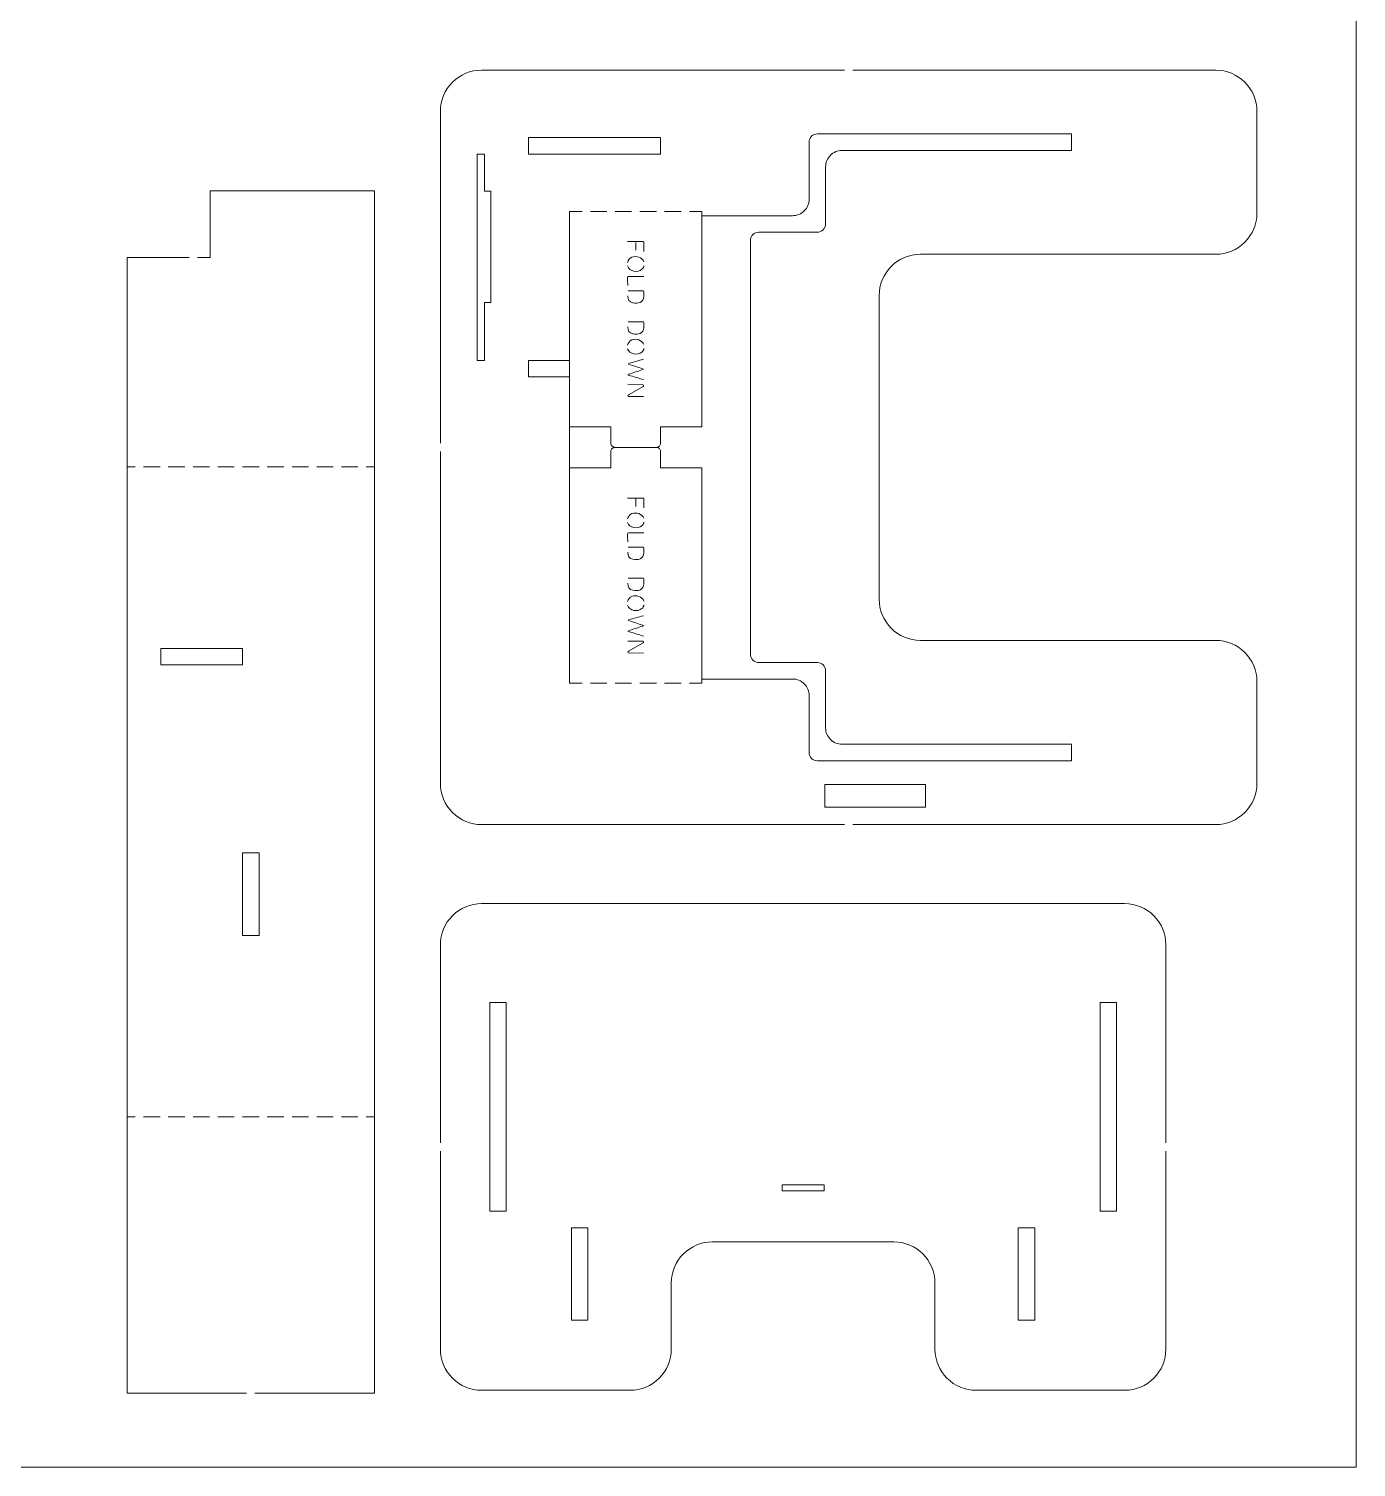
# Model space of a CAD drawing. Header units: centimetres. Extents: x -22.9 to 22.9, y -22.9 to 22.9.
# Drawn here: x 6.77 to 22.86, y -22.86 to -5.42 of the extents above; entities that cross this region are included whole.
import ezdxf

# ---------------------------------------------------------------- set-up
doc = ezdxf.new("R2010")
doc.units = ezdxf.units.CM
doc.header["$MEASUREMENT"] = 0
doc.layers.add('cut', color=7, linetype='Continuous')

msp = doc.modelspace()

# ---------------------------------------------------------------- linework, layer by layer
at = {"layer": 'cut', "color": 1, "lineweight": 0}
for points, knots in [([(-22.86, -22.86), (-22.86, -22.86), (22.86, -22.86), (22.86, -22.86), (22.86, -22.86), (22.86, -22.86), (22.86, 22.86), (22.86, 22.86), (22.86, 22.86), (22.86, 22.86), (-22.86, 22.86), (-22.86, 22.86), (-22.86, 22.86), (-22.86, 22.86), (-22.86, -22.86), (-22.86, -22.86)], [0, 0, 0, 0, 0.2, 0.2, 0.2, 0.2, 0.4, 0.4, 0.4, 0.4, 0.6, 0.6, 0.6, 0.6, 1, 1, 1, 1]), ([(12.25582, -5.92219), (12.12321, -5.92219), (11.99603, -5.97486), (11.90226, -6.06863), (11.90226, -6.06863), (11.80849, -6.16239), (11.75582, -6.28957), (11.75582, -6.42218)], [0, 0, 0, 0, 0.33333333, 0.33333333, 0.33333333, 0.33333333, 1, 1, 1, 1]), ([(21.65597, -6.42218), (21.65597, -6.28957), (21.60305, -6.16239), (21.50921, -6.06863), (21.50921, -6.06863), (21.41573, -5.97486), (21.28837, -5.92219), (21.15573, -5.92219)], [0, 0, 0, 0, 0.33333333, 0.33333333, 0.33333333, 0.33333333, 1, 1, 1, 1]), ([(16.32655, -6.6952), (16.3001, -6.6952), (16.2747, -6.70571), (16.256, -6.72448), (16.256, -6.72448), (16.23695, -6.74321), (16.22672, -6.76868), (16.22672, -6.79517)], [0, 0, 0, 0, 0.33333333, 0.33333333, 0.33333333, 0.33333333, 1, 1, 1, 1]), ([(16.62641, -6.89518), (16.5735, -6.89518), (16.5227, -6.91628), (16.48495, -6.95375), (16.48495, -6.95375), (16.44756, -6.99128), (16.42639, -7.04215), (16.42639, -7.09517)], [0, 0, 0, 0, 0.33333333, 0.33333333, 0.33333333, 0.33333333, 1, 1, 1, 1]), ([(12.29081, -8.74078), (12.29081, -8.74078), (12.36712, -8.74078), (12.36712, -8.74078), (12.36712, -8.74078), (12.36712, -8.74078), (12.36712, -7.38833), (12.36712, -7.38833), (12.36712, -7.38833), (12.36712, -7.38833), (12.29081, -7.38833), (12.29081, -7.38833)], [0, 0, 0, 0, 0.25, 0.25, 0.25, 0.25, 0.5, 0.5, 0.5, 0.5, 1, 1, 1, 1]), ([(16.02669, -7.6865), (16.07961, -7.6865), (16.13041, -7.66544), (16.1678, -7.62794), (16.1678, -7.62794), (16.20555, -7.59044), (16.22672, -7.53957), (16.22672, -7.48651)], [0, 0, 0, 0, 0.33333333, 0.33333333, 0.33333333, 0.33333333, 1, 1, 1, 1]), ([(21.15573, -8.15502), (21.28837, -8.15502), (21.41573, -8.10232), (21.50921, -8.00855), (21.50921, -8.00855), (21.60305, -7.91482), (21.65597, -7.78764), (21.65597, -7.655)], [0, 0, 0, 0, 0.33333333, 0.33333333, 0.33333333, 0.33333333, 1, 1, 1, 1]), ([(16.32655, -7.88653), (16.35301, -7.88653), (16.37841, -7.87598), (16.39711, -7.85725), (16.39711, -7.85725), (16.41616, -7.83848), (16.42639, -7.81304), (16.42639, -7.78651)], [0, 0, 0, 0, 0.33333333, 0.33333333, 0.33333333, 0.33333333, 1, 1, 1, 1]), ([(14.02644, -8.00118), (14.08924, -8.00111), (14.15203, -8.00104), (14.21483, -8.00097), (14.21483, -8.00097), (14.22259, -8.00097), (14.22223, -8.00612), (14.22223, -8.0124), (14.22223, -8.0124), (14.22223, -8.04856), (14.22223, -8.08475), (14.22223, -8.12095)], [0, 0, 0, 0, 0.25, 0.25, 0.25, 0.25, 0.5, 0.5, 0.5, 0.5, 1, 1, 1, 1]), ([(15.61606, -7.88653), (15.58925, -7.88653), (15.56385, -7.89707), (15.54515, -7.91581), (15.54515, -7.91581), (15.52645, -7.93457), (15.51587, -7.95997), (15.51587, -7.9865)], [0, 0, 0, 0, 0.33333333, 0.33333333, 0.33333333, 0.33333333, 1, 1, 1, 1]), ([(14.02433, -8.25324), (14.03103, -8.22586), (14.05114, -8.20145), (14.07724, -8.19048), (14.07724, -8.19048), (14.12769, -8.16942), (14.20495, -8.1915), (14.22259, -8.24682)], [0, 0, 0, 0, 0.33333333, 0.33333333, 0.33333333, 0.33333333, 1, 1, 1, 1]), ([(17.57574, -8.15502), (17.4431, -8.15502), (17.3161, -8.20769), (17.22226, -8.30146), (17.22226, -8.30146), (17.12842, -8.39523), (17.07585, -8.52241), (17.07585, -8.65502)], [0, 0, 0, 0, 0.33333333, 0.33333333, 0.33333333, 0.33333333, 1, 1, 1, 1]), ([(14.22435, -8.29264), (14.22047, -8.30986), (14.21341, -8.32531), (14.19966, -8.33695), (14.19966, -8.33695), (14.14674, -8.38257), (14.0469, -8.36694), (14.02433, -8.29603)], [0, 0, 0, 0, 0.33333333, 0.33333333, 0.33333333, 0.33333333, 1, 1, 1, 1]), ([(14.22259, -8.42448), (14.16191, -8.42448), (14.10158, -8.42448), (14.04091, -8.42448), (14.04091, -8.42448), (14.03209, -8.42448), (14.02574, -8.42367), (14.02609, -8.434), (14.02609, -8.434), (14.02644, -8.46737), (14.0268, -8.50071), (14.0268, -8.53408)], [0, 0, 0, 0, 0.25, 0.25, 0.25, 0.25, 0.5, 0.5, 0.5, 0.5, 1, 1, 1, 1]), ([(14.0275, -8.65685), (14.0275, -8.70366), (14.04373, -8.73333), (14.09065, -8.74406), (14.09065, -8.74406), (14.15415, -8.75863), (14.22012, -8.73739), (14.22082, -8.66525), (14.22082, -8.66525), (14.22082, -8.64577), (14.22118, -8.62634), (14.22118, -8.6069), (14.22118, -8.6069), (14.22153, -8.59388), (14.21447, -8.59589), (14.20389, -8.59589), (14.20389, -8.59589), (14.14639, -8.59589), (14.08924, -8.59589), (14.03173, -8.59589)], [0, 0, 0, 0, 0.16666667, 0.16666667, 0.16666667, 0.16666667, 0.33333333, 0.33333333, 0.33333333, 0.33333333, 0.5, 0.5, 0.5, 0.5, 0.66666667, 0.66666667, 0.66666667, 0.66666667, 1, 1, 1, 1]), ([(14.0275, -9.03267), (14.0275, -9.07948), (14.04373, -9.10915), (14.09065, -9.11987), (14.09065, -9.11987), (14.15415, -9.13444), (14.22012, -9.1132), (14.22082, -9.04106), (14.22082, -9.04106), (14.22082, -9.02159), (14.22118, -9.00215), (14.22118, -8.98271), (14.22118, -8.98271), (14.22153, -8.96969), (14.21447, -8.97171), (14.20389, -8.97171), (14.20389, -8.97171), (14.14639, -8.97171), (14.08924, -8.97171), (14.03173, -8.97171)], [0, 0, 0, 0, 0.16666667, 0.16666667, 0.16666667, 0.16666667, 0.33333333, 0.33333333, 0.33333333, 0.33333333, 0.5, 0.5, 0.5, 0.5, 0.66666667, 0.66666667, 0.66666667, 0.66666667, 1, 1, 1, 1]), ([(14.02433, -9.25626), (14.03103, -9.22888), (14.05114, -9.20447), (14.07724, -9.19353), (14.07724, -9.19353), (14.12769, -9.17244), (14.20495, -9.19456), (14.22259, -9.24984)], [0, 0, 0, 0, 0.33333333, 0.33333333, 0.33333333, 0.33333333, 1, 1, 1, 1]), ([(14.22435, -9.29566), (14.22047, -9.31288), (14.21341, -9.32833), (14.19966, -9.33997), (14.19966, -9.33997), (14.14674, -9.38558), (14.0469, -9.36999), (14.02433, -9.29905)], [0, 0, 0, 0, 0.33333333, 0.33333333, 0.33333333, 0.33333333, 1, 1, 1, 1]), ([(14.2173, -9.42725), (14.15768, -9.44407), (14.09841, -9.4609), (14.03914, -9.47773), (14.03914, -9.47773), (14.02644, -9.48129), (14.02962, -9.4839), (14.0395, -9.48722), (14.0395, -9.48722), (14.09594, -9.50556), (14.15203, -9.52394), (14.20812, -9.54229), (14.20812, -9.54229), (14.22082, -9.54649), (14.21906, -9.54952), (14.20742, -9.55333), (14.20742, -9.55333), (14.15133, -9.57213), (14.09523, -9.5909), (14.03914, -9.60967), (14.03914, -9.60967), (14.02856, -9.61316), (14.02538, -9.61581), (14.03844, -9.61979), (14.03844, -9.61979), (14.09876, -9.63779), (14.15873, -9.65578), (14.21871, -9.67373)], [0, 0, 0, 0, 0.125, 0.125, 0.125, 0.125, 0.25, 0.25, 0.25, 0.25, 0.375, 0.375, 0.375, 0.375, 0.5, 0.5, 0.5, 0.5, 0.625, 0.625, 0.625, 0.625, 0.75, 0.75, 0.75, 0.75, 1, 1, 1, 1]), ([(14.02821, -9.73663), (14.02821, -9.73663), (14.2046, -9.73519), (14.2046, -9.73519), (14.2046, -9.73519), (14.22576, -9.73501), (14.22506, -9.75149), (14.20565, -9.76239), (14.20565, -9.76239), (14.20565, -9.76239), (14.04302, -9.85351), (14.04302, -9.85351), (14.04302, -9.85351), (14.02362, -9.86441), (14.02291, -9.88092), (14.04408, -9.88074), (14.04408, -9.88074), (14.04408, -9.88074), (14.22047, -9.8793), (14.22047, -9.8793)], [0, 0, 0, 0, 0.16666667, 0.16666667, 0.16666667, 0.16666667, 0.33333333, 0.33333333, 0.33333333, 0.33333333, 0.5, 0.5, 0.5, 0.5, 0.66666667, 0.66666667, 0.66666667, 0.66666667, 1, 1, 1, 1]), ([(13.87298, -10.49521), (13.85958, -10.49521), (13.84688, -10.48992), (13.83735, -10.48054), (13.83735, -10.48054), (13.82818, -10.47119), (13.82289, -10.45845), (13.82289, -10.44519)], [0, 0, 0, 0, 0.33333333, 0.33333333, 0.33333333, 0.33333333, 1, 1, 1, 1]), ([(14.42579, -10.44519), (14.42579, -10.45845), (14.4205, -10.47119), (14.41132, -10.48057), (14.41132, -10.48057), (14.4018, -10.48996), (14.3891, -10.49521), (14.37569, -10.49521)], [0, 0, 0, 0, 0.33333333, 0.33333333, 0.33333333, 0.33333333, 1, 1, 1, 1]), ([(13.82289, -10.54516), (13.82289, -10.5319), (13.82818, -10.5192), (13.83735, -10.50982), (13.83735, -10.50982), (13.84688, -10.50043), (13.85958, -10.49518), (13.87298, -10.49518)], [0, 0, 0, 0, 0.33333333, 0.33333333, 0.33333333, 0.33333333, 1, 1, 1, 1]), ([(14.37569, -10.49518), (14.3891, -10.49518), (14.4018, -10.50043), (14.41132, -10.50982), (14.41132, -10.50982), (14.4205, -10.5192), (14.42579, -10.5319), (14.42579, -10.54516)], [0, 0, 0, 0, 0.33333333, 0.33333333, 0.33333333, 0.33333333, 1, 1, 1, 1]), ([(14.02644, -11.10982), (14.08924, -11.10975), (14.15203, -11.10968), (14.21483, -11.10961), (14.21483, -11.10961), (14.22259, -11.10961), (14.22223, -11.1148), (14.22223, -11.12104), (14.22223, -11.12104), (14.22223, -11.15723), (14.22223, -11.19339), (14.22223, -11.22959)], [0, 0, 0, 0, 0.25, 0.25, 0.25, 0.25, 0.5, 0.5, 0.5, 0.5, 1, 1, 1, 1]), ([(14.02433, -11.36192), (14.03103, -11.33454), (14.05114, -11.31013), (14.07724, -11.29916), (14.07724, -11.29916), (14.12769, -11.27806), (14.20495, -11.30018), (14.22259, -11.3555)], [0, 0, 0, 0, 0.33333333, 0.33333333, 0.33333333, 0.33333333, 1, 1, 1, 1]), ([(14.22435, -11.40129), (14.22047, -11.4185), (14.21341, -11.43395), (14.19966, -11.44563), (14.19966, -11.44563), (14.14674, -11.49124), (14.0469, -11.47562), (14.02433, -11.40467)], [0, 0, 0, 0, 0.33333333, 0.33333333, 0.33333333, 0.33333333, 1, 1, 1, 1]), ([(14.22259, -11.53312), (14.16191, -11.53312), (14.10158, -11.53312), (14.04091, -11.53312), (14.04091, -11.53312), (14.03209, -11.53312), (14.02574, -11.53231), (14.02609, -11.54264), (14.02609, -11.54264), (14.02644, -11.57602), (14.0268, -11.60939), (14.0268, -11.64273)], [0, 0, 0, 0, 0.25, 0.25, 0.25, 0.25, 0.5, 0.5, 0.5, 0.5, 1, 1, 1, 1]), ([(14.0275, -11.76549), (14.0275, -11.81231), (14.04373, -11.84198), (14.09065, -11.8527), (14.09065, -11.8527), (14.15415, -11.86727), (14.22012, -11.84607), (14.22082, -11.77389), (14.22082, -11.77389), (14.22082, -11.75445), (14.22118, -11.73501), (14.22118, -11.71558), (14.22118, -11.71558), (14.22153, -11.70252), (14.21447, -11.70453), (14.20389, -11.70453), (14.20389, -11.70453), (14.14639, -11.70453), (14.08924, -11.70453), (14.03173, -11.70453)], [0, 0, 0, 0, 0.16666667, 0.16666667, 0.16666667, 0.16666667, 0.33333333, 0.33333333, 0.33333333, 0.33333333, 0.5, 0.5, 0.5, 0.5, 0.66666667, 0.66666667, 0.66666667, 0.66666667, 1, 1, 1, 1]), ([(14.0275, -12.14131), (14.0275, -12.18816), (14.04373, -12.21779), (14.09065, -12.22855), (14.09065, -12.22855), (14.15415, -12.24308), (14.22012, -12.22188), (14.22082, -12.1497), (14.22082, -12.1497), (14.22082, -12.13027), (14.22118, -12.11083), (14.22118, -12.09139), (14.22118, -12.09139), (14.22153, -12.07837), (14.21447, -12.08038), (14.20389, -12.08038), (14.20389, -12.08038), (14.14639, -12.08038), (14.08924, -12.08038), (14.03173, -12.08038)], [0, 0, 0, 0, 0.16666667, 0.16666667, 0.16666667, 0.16666667, 0.33333333, 0.33333333, 0.33333333, 0.33333333, 0.5, 0.5, 0.5, 0.5, 0.66666667, 0.66666667, 0.66666667, 0.66666667, 1, 1, 1, 1]), ([(14.02433, -12.36493), (14.03103, -12.33756), (14.05114, -12.31315), (14.07724, -12.30217), (14.07724, -12.30217), (14.12769, -12.28108), (14.20495, -12.3032), (14.22259, -12.35851)], [0, 0, 0, 0, 0.33333333, 0.33333333, 0.33333333, 0.33333333, 1, 1, 1, 1]), ([(17.07585, -12.33502), (17.07585, -12.46763), (17.12842, -12.5948), (17.22226, -12.68857), (17.22226, -12.68857), (17.3161, -12.78234), (17.4431, -12.83501), (17.57574, -12.83501)], [0, 0, 0, 0, 0.33333333, 0.33333333, 0.33333333, 0.33333333, 1, 1, 1, 1]), ([(14.22435, -12.4043), (14.22047, -12.42152), (14.21341, -12.43697), (14.19966, -12.44865), (14.19966, -12.44865), (14.14674, -12.49426), (14.0469, -12.47863), (14.02433, -12.40769)], [0, 0, 0, 0, 0.33333333, 0.33333333, 0.33333333, 0.33333333, 1, 1, 1, 1]), ([(14.2173, -12.53589), (14.15768, -12.55272), (14.09841, -12.56955), (14.03914, -12.58637), (14.03914, -12.58637), (14.02644, -12.58994), (14.02962, -12.59255), (14.0395, -12.59586), (14.0395, -12.59586), (14.09594, -12.61424), (14.15203, -12.63259), (14.20812, -12.65097), (14.20812, -12.65097), (14.22082, -12.65513), (14.21906, -12.6582), (14.20742, -12.66201), (14.20742, -12.66201), (14.15133, -12.68078), (14.09523, -12.69954), (14.03914, -12.71831), (14.03914, -12.71831), (14.02856, -12.7218), (14.02538, -12.72449), (14.03844, -12.72847), (14.03844, -12.72847), (14.09876, -12.74643), (14.15873, -12.76442), (14.21871, -12.78241)], [0, 0, 0, 0, 0.125, 0.125, 0.125, 0.125, 0.25, 0.25, 0.25, 0.25, 0.375, 0.375, 0.375, 0.375, 0.5, 0.5, 0.5, 0.5, 0.625, 0.625, 0.625, 0.625, 0.75, 0.75, 0.75, 0.75, 1, 1, 1, 1]), ([(14.02821, -12.84531), (14.02821, -12.84531), (14.2046, -12.84383), (14.2046, -12.84383), (14.2046, -12.84383), (14.22576, -12.84369), (14.22506, -12.86016), (14.20565, -12.87106), (14.20565, -12.87106), (14.20565, -12.87106), (14.04302, -12.96219), (14.04302, -12.96219), (14.04302, -12.96219), (14.02362, -12.97309), (14.02291, -12.98956), (14.04408, -12.98942), (14.04408, -12.98942), (14.04408, -12.98942), (14.22047, -12.98794), (14.22047, -12.98794)], [0, 0, 0, 0, 0.16666667, 0.16666667, 0.16666667, 0.16666667, 0.33333333, 0.33333333, 0.33333333, 0.33333333, 0.5, 0.5, 0.5, 0.5, 0.66666667, 0.66666667, 0.66666667, 0.66666667, 1, 1, 1, 1]), ([(21.65597, -13.335), (21.65597, -13.20239), (21.60305, -13.07522), (21.50921, -12.98148), (21.50921, -12.98148), (21.41573, -12.88768), (21.28837, -12.83501), (21.15573, -12.83501)], [0, 0, 0, 0, 0.33333333, 0.33333333, 0.33333333, 0.33333333, 1, 1, 1, 1]), ([(15.51587, -13.00385), (15.51587, -13.03038), (15.52645, -13.05581), (15.54515, -13.07458), (15.54515, -13.07458), (15.56385, -13.09331), (15.58925, -13.10386), (15.61606, -13.10386)], [0, 0, 0, 0, 0.33333333, 0.33333333, 0.33333333, 0.33333333, 1, 1, 1, 1]), ([(16.42639, -13.20387), (16.42639, -13.17731), (16.41616, -13.15191), (16.39711, -13.13314), (16.39711, -13.13314), (16.37841, -13.11438), (16.35301, -13.10386), (16.32655, -13.10386)], [0, 0, 0, 0, 0.33333333, 0.33333333, 0.33333333, 0.33333333, 1, 1, 1, 1]), ([(16.22672, -13.50388), (16.22672, -13.45078), (16.20555, -13.39995), (16.1678, -13.36241), (16.1678, -13.36241), (16.13041, -13.32491), (16.07961, -13.30385), (16.02669, -13.30385)], [0, 0, 0, 0, 0.33333333, 0.33333333, 0.33333333, 0.33333333, 1, 1, 1, 1]), ([(16.42639, -13.89518), (16.42639, -13.94824), (16.44756, -13.99911), (16.48495, -14.03661), (16.48495, -14.03661), (16.5227, -14.07414), (16.5735, -14.09517), (16.62641, -14.09517)], [0, 0, 0, 0, 0.33333333, 0.33333333, 0.33333333, 0.33333333, 1, 1, 1, 1]), ([(16.22672, -14.19518), (16.22672, -14.22171), (16.23695, -14.24714), (16.256, -14.26591), (16.256, -14.26591), (16.2747, -14.28464), (16.3001, -14.29519), (16.32655, -14.29519)], [0, 0, 0, 0, 0.33333333, 0.33333333, 0.33333333, 0.33333333, 1, 1, 1, 1]), ([(11.75582, -14.56817), (11.75582, -14.70078), (11.80849, -14.82796), (11.90226, -14.92176), (11.90226, -14.92176), (11.99603, -15.01549), (12.12321, -15.0682), (12.25582, -15.0682)], [0, 0, 0, 0, 0.33333333, 0.33333333, 0.33333333, 0.33333333, 1, 1, 1, 1]), ([(21.15573, -15.0682), (21.28837, -15.0682), (21.41573, -15.01549), (21.50921, -14.92176), (21.50921, -14.92176), (21.60305, -14.82796), (21.65597, -14.70078), (21.65597, -14.56817)], [0, 0, 0, 0, 0.33333333, 0.33333333, 0.33333333, 0.33333333, 1, 1, 1, 1]), ([(12.25582, -16.02712), (12.12321, -16.02712), (11.99603, -16.07979), (11.90226, -16.17356), (11.90226, -16.17356), (11.80849, -16.26733), (11.75582, -16.3945), (11.75582, -16.52711)], [0, 0, 0, 0, 0.33333333, 0.33333333, 0.33333333, 0.33333333, 1, 1, 1, 1]), ([(20.55177, -16.52711), (20.55177, -16.3945), (20.49921, -16.26733), (20.40537, -16.17356), (20.40537, -16.17356), (20.31153, -16.07979), (20.18453, -16.02712), (20.05189, -16.02712)], [0, 0, 0, 0, 0.33333333, 0.33333333, 0.33333333, 0.33333333, 1, 1, 1, 1]), ([(15.05585, -20.12712), (14.9232, -20.12712), (14.7962, -20.17979), (14.70236, -20.27355), (14.70236, -20.27355), (14.60853, -20.36732), (14.55596, -20.4945), (14.55596, -20.62711)], [0, 0, 0, 0, 0.33333333, 0.33333333, 0.33333333, 0.33333333, 1, 1, 1, 1]), ([(11.75582, -21.42712), (11.75582, -21.55973), (11.80849, -21.68689), (11.90226, -21.78067), (11.90226, -21.78067), (11.99603, -21.87443), (12.12321, -21.92711), (12.25582, -21.92711)], [0, 0, 0, 0, 0.33333333, 0.33333333, 0.33333333, 0.33333333, 1, 1, 1, 1]), ([(14.05572, -21.92711), (14.18837, -21.92711), (14.31572, -21.87443), (14.40921, -21.78067), (14.40921, -21.78067), (14.50305, -21.68689), (14.55596, -21.55973), (14.55596, -21.42712)], [0, 0, 0, 0, 0.33333333, 0.33333333, 0.33333333, 0.33333333, 1, 1, 1, 1]), ([(17.75178, -21.42712), (17.75178, -21.55973), (17.80434, -21.68689), (17.89818, -21.78067), (17.89818, -21.78067), (17.99202, -21.87443), (18.11937, -21.92711), (18.25166, -21.92711)], [0, 0, 0, 0, 0.33333333, 0.33333333, 0.33333333, 0.33333333, 1, 1, 1, 1]), ([(20.05189, -21.92711), (20.18453, -21.92711), (20.31153, -21.87443), (20.40537, -21.78067), (20.40537, -21.78067), (20.49921, -21.68689), (20.55177, -21.55973), (20.55177, -21.42712)], [0, 0, 0, 0, 0.33333333, 0.33333333, 0.33333333, 0.33333333, 1, 1, 1, 1])]:
    msp.add_open_spline(points, degree=3, knots=knots, dxfattribs=at)
for points in [[(16.6557, -5.92219), (16.6557, -5.92219), (12.25582, -5.92219), (12.25582, -5.92219)], [(21.15573, -5.92219), (21.15573, -5.92219), (16.75588, -5.92219), (16.75588, -5.92219)], [(11.75582, -6.42218), (11.75582, -6.42218), (11.75582, -10.44519), (11.75582, -10.44519)], [(21.65597, -7.65535), (21.65597, -7.65535), (21.65597, -6.42218), (21.65597, -6.42218)], [(14.42296, -6.74049), (14.42296, -6.74049), (12.82276, -6.74049), (12.82276, -6.74049)], [(12.82276, -6.94048), (12.82276, -6.94048), (12.82276, -6.74049), (12.82276, -6.74049)], [(14.42296, -6.74049), (14.42296, -6.74049), (14.42296, -6.94048), (14.42296, -6.94048)], [(16.22672, -7.48651), (16.22672, -7.48651), (16.22672, -6.79517), (16.22672, -6.79517)], [(16.32655, -6.6952), (16.32655, -6.6952), (19.40595, -6.6952), (19.40595, -6.6952)], [(19.40595, -6.6952), (19.40595, -6.6952), (19.40595, -6.89518), (19.40595, -6.89518)], [(12.20082, -9.44048), (12.20082, -9.44048), (12.20082, -6.94048), (12.20082, -6.94048)], [(12.20082, -6.94048), (12.20082, -6.94048), (12.29081, -6.94048), (12.29081, -6.94048)], [(12.29081, -6.94048), (12.29081, -6.94048), (12.29081, -7.38833), (12.29081, -7.38833)], [(12.82276, -6.94048), (12.82276, -6.94048), (14.42296, -6.94048), (14.42296, -6.94048)], [(19.40595, -6.89518), (19.40595, -6.89518), (16.62641, -6.89518), (16.62641, -6.89518)], [(16.42639, -7.09517), (16.42639, -7.09517), (16.42639, -7.78651), (16.42639, -7.78651)], [(8.96556, -7.38406), (8.96556, -7.38406), (8.96556, -8.19235), (8.96556, -8.19235)], [(10.95689, -7.38406), (10.95689, -7.38406), (8.96556, -7.38406), (8.96556, -7.38406)], [(10.95689, -10.7327), (10.95689, -10.7327), (10.95689, -7.38406), (10.95689, -7.38406)], [(13.32265, -7.63651), (13.32265, -7.63651), (13.32265, -10.18653), (13.32265, -10.18653)], [(13.32265, -7.63651), (13.32265, -7.63651), (13.47435, -7.63651), (13.47435, -7.63651)], [(13.57418, -7.63651), (13.57418, -7.63651), (13.77421, -7.63651), (13.77421, -7.63651)], [(13.8744, -7.63651), (13.8744, -7.63651), (14.07442, -7.63651), (14.07442, -7.63651)], [(14.17426, -7.63651), (14.17426, -7.63651), (14.37428, -7.63651), (14.37428, -7.63651)], [(14.47447, -7.63651), (14.47447, -7.63651), (14.67414, -7.63651), (14.67414, -7.63651)], [(14.77433, -7.63651), (14.77433, -7.63651), (14.92567, -7.63651), (14.92567, -7.63651)], [(14.92567, -7.63651), (14.92567, -7.63651), (14.92567, -10.2452), (14.92567, -10.2452)], [(14.92567, -7.6865), (14.92567, -7.6865), (16.02669, -7.6865), (16.02669, -7.6865)], [(14.12663, -8.10542), (14.12628, -8.07442), (14.12628, -8.04341), (14.12663, -8.0124)], [(15.51587, -7.9865), (15.51587, -7.9865), (15.51587, -13.00385), (15.51587, -13.00385)], [(16.32655, -7.88653), (16.32655, -7.88653), (15.61606, -7.88653), (15.61606, -7.88653)], [(7.9569, -8.19235), (7.9569, -8.19235), (7.9569, -10.7327), (7.9569, -10.7327)], [(7.9569, -8.19235), (7.9569, -8.19235), (8.71121, -8.19235), (8.71121, -8.19235)], [(8.81126, -8.19235), (8.81126, -8.19235), (8.96556, -8.19235), (8.96556, -8.19235)], [(21.15573, -8.15502), (21.15573, -8.15502), (17.57574, -8.15502), (17.57574, -8.15502)], [(17.07585, -8.65502), (17.07585, -8.65502), (17.07585, -12.33502), (17.07585, -12.33502)], [(12.29081, -8.74078), (12.29081, -8.74078), (12.29081, -9.44048), (12.29081, -9.44048)], [(12.29081, -9.44048), (12.29081, -9.44048), (12.20082, -9.44048), (12.20082, -9.44048)], [(13.32265, -9.44048), (13.32265, -9.44048), (12.82276, -9.44048), (12.82276, -9.44048)], [(12.82276, -9.6405), (12.82276, -9.6405), (12.82276, -9.44048), (12.82276, -9.44048)], [(13.32265, -9.6405), (13.32265, -9.6405), (12.82276, -9.6405), (12.82276, -9.6405)], [(13.32265, -10.80386), (13.32265, -10.80386), (13.32265, -10.18653), (13.32265, -10.18653)], [(13.32265, -10.2452), (13.32265, -10.2452), (13.82289, -10.2452), (13.82289, -10.2452)], [(13.82289, -10.2452), (13.82289, -10.2452), (13.82289, -10.44519), (13.82289, -10.44519)], [(14.42579, -10.2452), (14.42579, -10.2452), (14.92567, -10.2452), (14.92567, -10.2452)], [(14.42579, -10.2452), (14.42579, -10.2452), (14.42579, -10.44519), (14.42579, -10.44519)], [(11.75582, -10.54516), (11.75582, -10.54516), (11.75582, -14.56817), (11.75582, -14.56817)], [(13.82289, -10.74515), (13.82289, -10.74515), (13.82289, -10.54516), (13.82289, -10.54516)], [(14.37569, -10.49521), (14.37569, -10.49521), (13.87298, -10.49521), (13.87298, -10.49521)], [(14.42579, -10.74515), (14.42579, -10.74515), (14.42579, -10.54516), (14.42579, -10.54516)], [(7.9569, -10.7327), (7.9569, -10.7327), (7.9569, -18.61196), (7.9569, -18.61196)], [(7.9569, -10.7327), (7.9569, -10.7327), (8.05688, -10.7327), (8.05688, -10.7327)], [(8.15689, -10.7327), (8.15689, -10.7327), (8.35688, -10.7327), (8.35688, -10.7327)], [(8.45689, -10.7327), (8.45689, -10.7327), (8.65688, -10.7327), (8.65688, -10.7327)], [(8.75689, -10.7327), (8.75689, -10.7327), (8.95688, -10.7327), (8.95688, -10.7327)], [(9.05686, -10.7327), (9.05686, -10.7327), (9.25689, -10.7327), (9.25689, -10.7327)], [(9.35686, -10.7327), (9.35686, -10.7327), (9.55689, -10.7327), (9.55689, -10.7327)], [(9.65687, -10.7327), (9.65687, -10.7327), (9.85689, -10.7327), (9.85689, -10.7327)], [(9.95687, -10.7327), (9.95687, -10.7327), (10.15689, -10.7327), (10.15689, -10.7327)], [(10.25687, -10.7327), (10.25687, -10.7327), (10.4569, -10.7327), (10.4569, -10.7327)], [(10.55687, -10.7327), (10.55687, -10.7327), (10.7569, -10.7327), (10.7569, -10.7327)], [(10.85688, -10.7327), (10.85688, -10.7327), (10.95689, -10.7327), (10.95689, -10.7327)], [(10.95689, -18.61196), (10.95689, -18.61196), (10.95689, -10.7327), (10.95689, -10.7327)], [(13.32265, -10.74515), (13.32265, -10.74515), (13.82289, -10.74515), (13.82289, -10.74515)], [(13.32265, -13.35388), (13.32265, -13.35388), (13.32265, -10.80386), (13.32265, -10.80386)], [(14.42579, -10.74515), (14.42579, -10.74515), (14.92567, -10.74515), (14.92567, -10.74515)], [(14.92567, -13.35388), (14.92567, -13.35388), (14.92567, -10.74515), (14.92567, -10.74515)], [(14.12663, -11.2141), (14.12628, -11.18309), (14.12628, -11.15205), (14.12663, -11.12104)], [(21.15573, -12.83501), (21.15573, -12.83501), (17.57574, -12.83501), (17.57574, -12.83501)], [(8.36556, -12.93269), (8.36556, -12.93269), (9.35686, -12.93269), (9.35686, -12.93269)], [(8.36556, -12.93269), (8.36556, -12.93269), (8.36556, -13.13268), (8.36556, -13.13268)], [(9.35686, -13.13268), (9.35686, -13.13268), (9.35686, -12.93269), (9.35686, -12.93269)], [(9.35686, -13.13268), (9.35686, -13.13268), (8.36556, -13.13268), (8.36556, -13.13268)], [(15.61606, -13.10386), (15.61606, -13.10386), (16.32655, -13.10386), (16.32655, -13.10386)], [(16.42639, -13.20387), (16.42639, -13.20387), (16.42639, -13.89518), (16.42639, -13.89518)], [(13.32265, -13.35388), (13.32265, -13.35388), (13.47435, -13.35388), (13.47435, -13.35388)], [(13.57418, -13.35388), (13.57418, -13.35388), (13.77421, -13.35388), (13.77421, -13.35388)], [(13.8744, -13.35388), (13.8744, -13.35388), (14.07442, -13.35388), (14.07442, -13.35388)], [(14.17426, -13.35388), (14.17426, -13.35388), (14.37428, -13.35388), (14.37428, -13.35388)], [(14.47447, -13.35388), (14.47447, -13.35388), (14.67414, -13.35388), (14.67414, -13.35388)], [(14.77433, -13.35388), (14.77433, -13.35388), (14.92567, -13.35388), (14.92567, -13.35388)], [(16.02669, -13.30385), (16.02669, -13.30385), (14.92567, -13.30385), (14.92567, -13.30385)], [(21.65597, -14.56817), (21.65597, -14.56817), (21.65597, -13.335), (21.65597, -13.335)], [(16.22672, -14.19518), (16.22672, -14.19518), (16.22672, -13.50388), (16.22672, -13.50388)], [(16.62641, -14.09517), (16.62641, -14.09517), (19.40595, -14.09517), (19.40595, -14.09517)], [(19.40595, -14.09517), (19.40595, -14.09517), (19.40595, -14.29519), (19.40595, -14.29519)], [(19.40595, -14.29519), (19.40595, -14.29519), (16.32655, -14.29519), (16.32655, -14.29519)], [(16.41651, -14.58267), (16.41651, -14.58267), (17.63642, -14.58267), (17.63642, -14.58267)], [(16.41651, -14.85766), (16.41651, -14.85766), (16.41651, -14.58267), (16.41651, -14.58267)], [(17.63642, -14.58267), (17.63642, -14.58267), (17.63642, -14.85766), (17.63642, -14.85766)], [(17.63642, -14.85766), (17.63642, -14.85766), (16.41651, -14.85766), (16.41651, -14.85766)], [(16.6557, -15.0682), (16.6557, -15.0682), (12.25582, -15.0682), (12.25582, -15.0682)], [(21.15573, -15.0682), (21.15573, -15.0682), (16.75588, -15.0682), (16.75588, -15.0682)], [(9.35686, -15.41198), (9.35686, -15.41198), (9.35686, -16.41197), (9.35686, -16.41197)], [(9.35686, -15.41198), (9.35686, -15.41198), (9.55689, -15.41198), (9.55689, -15.41198)], [(9.55689, -16.41197), (9.55689, -16.41197), (9.55689, -15.41198), (9.55689, -15.41198)], [(20.05189, -16.02712), (20.05189, -16.02712), (12.25582, -16.02712), (12.25582, -16.02712)], [(9.55689, -16.41197), (9.55689, -16.41197), (9.35686, -16.41197), (9.35686, -16.41197)], [(11.75582, -18.92709), (11.75582, -18.92709), (11.75582, -16.52711), (11.75582, -16.52711)], [(20.55177, -18.92709), (20.55177, -18.92709), (20.55177, -16.52711), (20.55177, -16.52711)], [(12.55395, -17.22709), (12.55395, -17.22709), (12.35382, -17.22709), (12.35382, -17.22709)], [(12.35382, -17.22709), (12.35382, -17.22709), (12.35382, -19.75638), (12.35382, -19.75638)], [(12.55395, -19.75638), (12.55395, -19.75638), (12.55395, -17.22709), (12.55395, -17.22709)], [(19.75379, -19.75638), (19.75379, -19.75638), (19.75379, -17.22709), (19.75379, -17.22709)], [(19.75379, -17.22709), (19.75379, -17.22709), (19.95381, -17.22709), (19.95381, -17.22709)], [(19.95381, -17.22709), (19.95381, -17.22709), (19.95381, -19.75638), (19.95381, -19.75638)], [(7.9569, -18.61196), (7.9569, -18.61196), (7.9569, -21.9606), (7.9569, -21.9606)], [(7.9569, -18.61196), (7.9569, -18.61196), (8.05688, -18.61196), (8.05688, -18.61196)], [(8.15689, -18.61196), (8.15689, -18.61196), (8.35688, -18.61196), (8.35688, -18.61196)], [(8.45689, -18.61196), (8.45689, -18.61196), (8.65688, -18.61196), (8.65688, -18.61196)], [(8.75689, -18.61196), (8.75689, -18.61196), (8.95688, -18.61196), (8.95688, -18.61196)], [(9.05686, -18.61196), (9.05686, -18.61196), (9.25689, -18.61196), (9.25689, -18.61196)], [(9.35686, -18.61196), (9.35686, -18.61196), (9.55689, -18.61196), (9.55689, -18.61196)], [(9.65687, -18.61196), (9.65687, -18.61196), (9.85689, -18.61196), (9.85689, -18.61196)], [(9.95687, -18.61196), (9.95687, -18.61196), (10.15689, -18.61196), (10.15689, -18.61196)], [(10.25687, -18.61196), (10.25687, -18.61196), (10.4569, -18.61196), (10.4569, -18.61196)], [(10.55687, -18.61196), (10.55687, -18.61196), (10.7569, -18.61196), (10.7569, -18.61196)], [(10.85688, -18.61196), (10.85688, -18.61196), (10.95689, -18.61196), (10.95689, -18.61196)], [(10.95689, -21.9606), (10.95689, -21.9606), (10.95689, -18.61196), (10.95689, -18.61196)], [(11.75582, -21.42712), (11.75582, -21.42712), (11.75582, -19.02711), (11.75582, -19.02711)], [(20.55177, -21.42712), (20.55177, -21.42712), (20.55177, -19.02711), (20.55177, -19.02711)], [(15.89899, -19.43762), (15.89899, -19.43762), (16.40875, -19.43762), (16.40875, -19.43762)], [(15.89899, -19.43762), (15.89899, -19.43762), (15.89899, -19.50761), (15.89899, -19.50761)], [(16.40875, -19.50761), (16.40875, -19.50761), (15.89899, -19.50761), (15.89899, -19.50761)], [(16.40875, -19.50761), (16.40875, -19.50761), (16.40875, -19.43762), (16.40875, -19.43762)], [(12.35382, -19.75638), (12.35382, -19.75638), (12.55395, -19.75638), (12.55395, -19.75638)], [(19.95381, -19.75638), (19.95381, -19.75638), (19.75379, -19.75638), (19.75379, -19.75638)], [(13.34523, -19.95638), (13.34523, -19.95638), (13.34523, -21.07711), (13.34523, -21.07711)], [(13.54525, -19.95638), (13.54525, -19.95638), (13.34523, -19.95638), (13.34523, -19.95638)], [(13.54525, -21.07711), (13.54525, -21.07711), (13.54525, -19.95638), (13.54525, -19.95638)], [(18.76248, -21.07711), (18.76248, -21.07711), (18.76248, -19.95638), (18.76248, -19.95638)], [(18.76248, -19.95638), (18.76248, -19.95638), (18.96251, -19.95638), (18.96251, -19.95638)], [(18.96251, -19.95638), (18.96251, -19.95638), (18.96251, -21.07711), (18.96251, -21.07711)], [(15.05585, -20.12712), (15.05585, -20.12712), (17.25189, -20.12712), (17.25189, -20.12712)], [(17.75178, -20.62711), (17.75178, -20.35097), (17.52811, -20.12712), (17.25189, -20.12712)], [(14.55596, -21.42712), (14.55596, -21.42712), (14.55596, -20.62711), (14.55596, -20.62711)], [(17.75178, -20.62711), (17.75178, -20.62711), (17.75178, -21.42712), (17.75178, -21.42712)], [(13.34523, -21.07711), (13.34523, -21.07711), (13.54525, -21.07711), (13.54525, -21.07711)], [(18.96251, -21.07711), (18.96251, -21.07711), (18.76248, -21.07711), (18.76248, -21.07711)], [(7.9569, -21.9606), (7.9569, -21.9606), (9.40689, -21.9606), (9.40689, -21.9606)], [(9.50687, -21.9606), (9.50687, -21.9606), (10.95689, -21.9606), (10.95689, -21.9606)], [(12.25582, -21.92711), (12.25582, -21.92711), (14.05572, -21.92711), (14.05572, -21.92711)], [(18.25166, -21.92711), (18.25166, -21.92711), (20.05189, -21.92711), (20.05189, -21.92711)]]:
    msp.add_open_spline(points, degree=3, dxfattribs=at)

doc.saveas('drawing.dxf')
